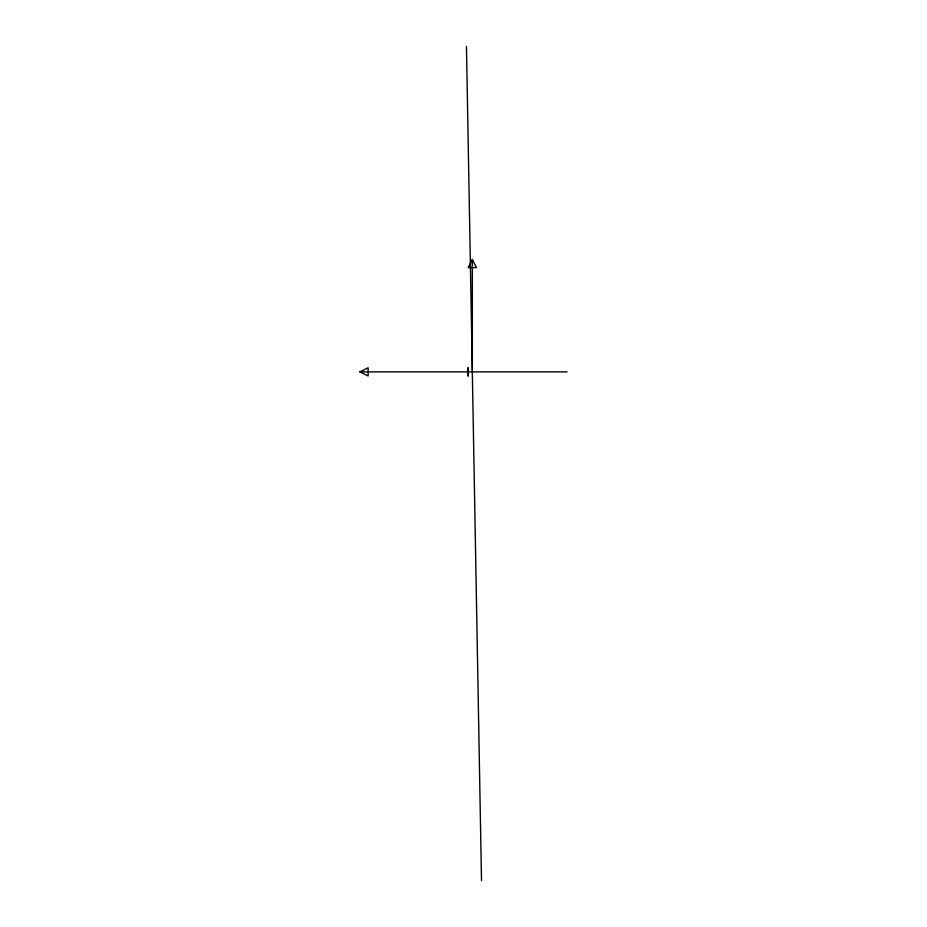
<?xml version="1.0" encoding="UTF-8"?>
<svg xmlns="http://www.w3.org/2000/svg" width="927" height="927" viewBox="0 0 927 927"><rect width="100%" height="100%" fill="white"/><g stroke="black" fill="none" stroke-linecap="round" stroke-linejoin="round"><path stroke-width="1.39" d="M472.33 259.421L468.228 267.625L476.432 267.625L472.33 259.421L472.33 371.878M359.908 371.878L368.112 367.764L368.112 375.98L359.908 371.878L567.092 371.878M466.455 46.35L481.507 880.65M468.205 367.764L468.205 375.98L468.205 367.764"/></g></svg>
